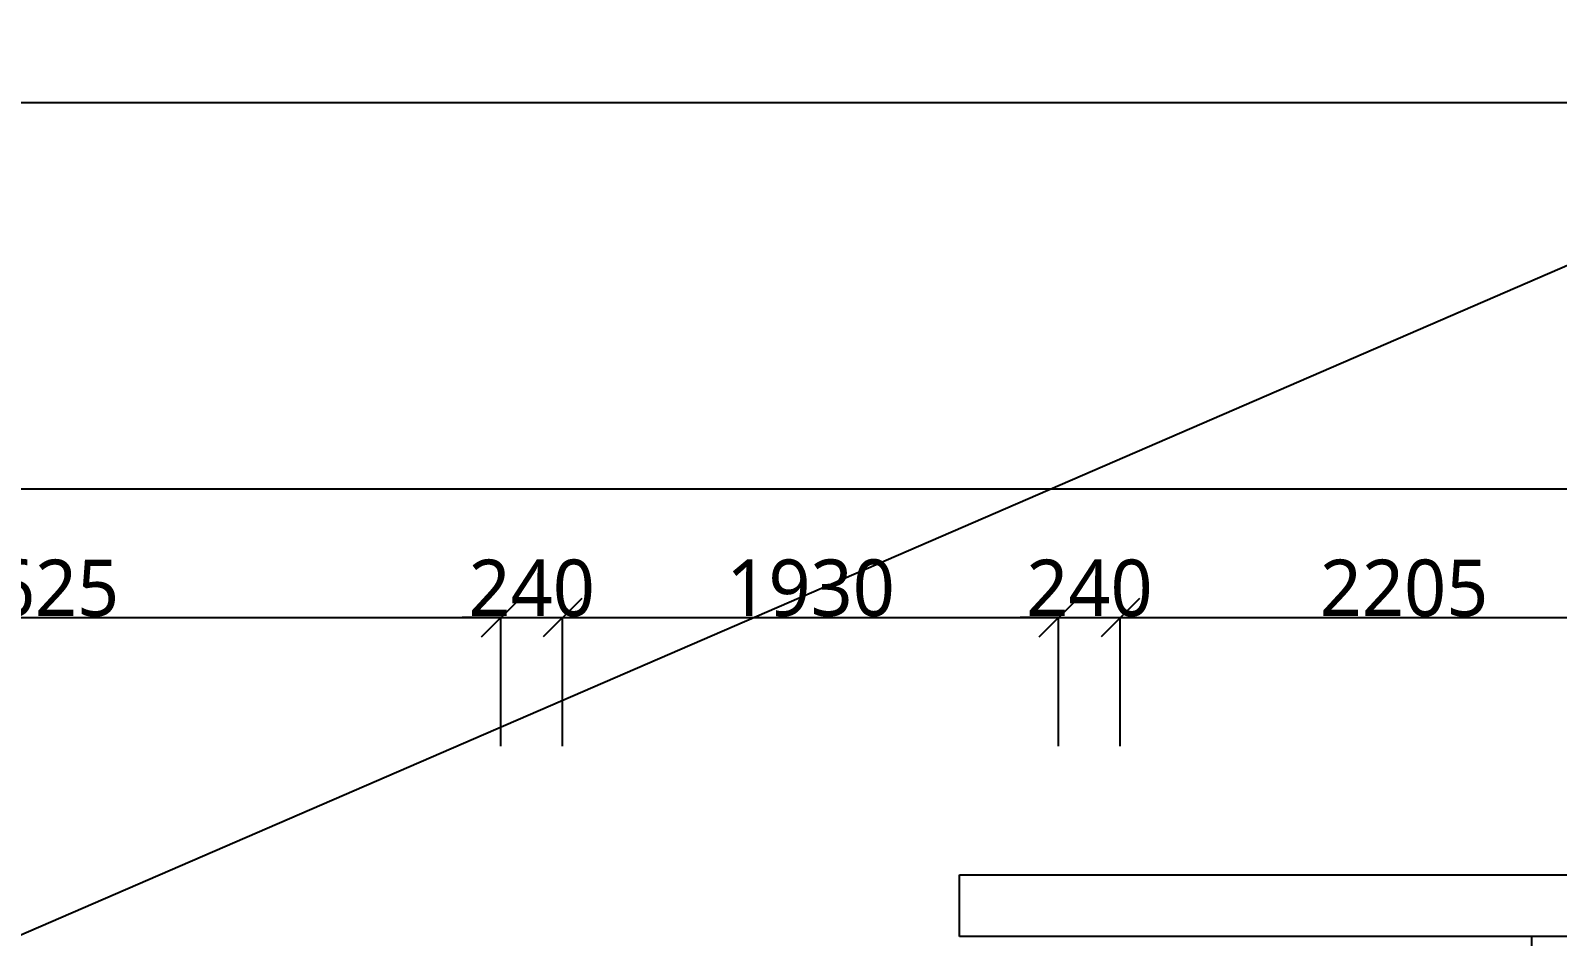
# Model space of a CAD drawing. Header units: millimetres. Extents: x -18923 to 87021, y -73077 to -1985.
# Drawn here: x 13364 to 19302, y -59122 to -55599 of the extents above; entities that cross this region are included whole.
import ezdxf

# ---------------------------------------------------------------- set-up
doc = ezdxf.new("R2010")
doc.units = ezdxf.units.MM
doc.header["$LTSCALE"] = 10
doc.layers.get('Defpoints').update_dxf_attribs({"color": 250})
for name, color, linetype in [('0文字-标注', 7, 'Continuous'), ('1结构-墙体', 7, 'Continuous'), ('1结构-楼梯-梯步', 49, 'Continuous')]:
    doc.layers.add(name, color=color, linetype=linetype)
doc.styles.add('dim_font', font='SIMPLEX.shx', dxfattribs={"width": 0.8})
doc.styles.add('图框－雅黑', font='')
doc.styles.get('图框－雅黑').set_extended_font_data('Microsoft YaHei')
doc.dimstyles.new('1-30', dxfattribs={"dimtxt": 150, "dimasz": 4, "dimexe": 1.5, "dimexo": 0, "dimgap": 0.6, "dimtad": 1, "dimdec": 0, "dimlfac": 30, "dimdsep": 46, "dimtxsty": 'dim_font', "dimblk": 'DOTSMALL', "dimcen": 4, "dimdle": 1.5, "dimclrd": 123, "dimclre": 123, "dimclrt": 256, "dimadec": 0, "dimazin": 0, "dimtfac": 1, "dimtdec": 0, "dimtix": 1, "dimtmove": 2, "dimatfit": 3, "dimldrblk": 'DOTSMALL', "dimfxl": 1.5, "dimarcsym": 0})

# ---------------------------------------------------------------- blocks, each defined once
blk = doc.blocks.new('_OBLIQUE')
at = {"color": 0, "linetype": 'ByBlock'}
blk.add_line((-0.5, -0.5), (0.5, 0.5), dxfattribs=at)
blk = doc.blocks.new('*D153')
at = {"layer": '0文字-标注', "color": 8, "lineweight": -2, "transparency": 16777216}
for p, q in [((11567.2, -57882.4), (15194.2, -57882.4)), ((11568.7, -58382.4), (11568.7, -57881.4)), ((15192.7, -58382.4), (15192.7, -57881.4))]:
    blk.add_line(p, q, dxfattribs=at)
at = {"layer": 'Defpoints', "color": 0, "transparency": 16777216}
for p in [(15192.7, -57882.4), (11568.7, -58382.4), (15192.7, -58382.4)]:
    blk.add_point(p, dxfattribs=at)
at = {"layer": '0文字-标注', "color": 8, "lineweight": -2, "transparency": 16777216, "xscale": 150, "yscale": 150, "zscale": 150, "rotation": 180}
blk.add_blockref('_OBLIQUE', (11568.7, -57882.4), dxfattribs=at)
at = {"layer": '0文字-标注', "color": 8, "lineweight": -2, "transparency": 16777216, "xscale": 150, "yscale": 150, "zscale": 150}
blk.add_blockref('_OBLIQUE', (15192.7, -57882.4), dxfattribs=at)
at = {"layer": '0文字-标注', "color": 255, "transparency": 16777216, "insert": (13380.7, -57768.1), "char_height": 220, "attachment_point": 5, "style": '图框－雅黑'}
blk.add_mtext('3625', dxfattribs=at)
blk = doc.blocks.new('_DotSmall')
at = {"color": 0, "linetype": 'ByBlock', "const_width": 0.5}
blk.add_lwpolyline([(-0.0625, 0, 1), (0.0625, 0, 1)], format="xyb", close=True, dxfattribs=at)
blk = doc.blocks.new('*D154')
at = {"layer": '0文字-标注', "color": 8, "lineweight": -2, "transparency": 16777216}
for p, q in [((15431.2, -57882.4), (17363.2, -57882.4)), ((15432.7, -58382.4), (15432.7, -57881.4)), ((17361.7, -58382.4), (17361.7, -57881.4))]:
    blk.add_line(p, q, dxfattribs=at)
at = {"layer": 'Defpoints', "color": 0, "transparency": 16777216}
for p in [(17361.7, -57882.4), (15432.7, -58382.4), (17361.7, -58382.4)]:
    blk.add_point(p, dxfattribs=at)
at = {"layer": '0文字-标注', "color": 8, "lineweight": -2, "transparency": 16777216, "xscale": 150, "yscale": 150, "zscale": 150, "rotation": 180}
blk.add_blockref('_OBLIQUE', (15432.7, -57882.4), dxfattribs=at)
at = {"layer": '0文字-标注', "color": 8, "lineweight": -2, "transparency": 16777216, "xscale": 150, "yscale": 150, "zscale": 150}
blk.add_blockref('_OBLIQUE', (17361.7, -57882.4), dxfattribs=at)
at = {"layer": '0文字-标注', "color": 255, "transparency": 16777216, "insert": (16397.2, -57767.6), "char_height": 220, "attachment_point": 5, "style": '图框－雅黑'}
blk.add_mtext('1930', dxfattribs=at)
blk = doc.blocks.new('*D155')
at = {"layer": '0文字-标注', "color": 8, "lineweight": -2, "transparency": 16777216}
for p, q in [((17600.2, -57882.4), (19810.2, -57882.4)), ((17601.7, -58382.4), (17601.7, -57881.4)), ((19808.7, -58382.4), (19808.7, -57881.4))]:
    blk.add_line(p, q, dxfattribs=at)
at = {"layer": 'Defpoints', "color": 0, "transparency": 16777216}
for p in [(19808.7, -57882.4), (17601.7, -58382.4), (19808.7, -58382.4)]:
    blk.add_point(p, dxfattribs=at)
at = {"layer": '0文字-标注', "color": 8, "lineweight": -2, "transparency": 16777216, "xscale": 150, "yscale": 150, "zscale": 150, "rotation": 180}
blk.add_blockref('_OBLIQUE', (17601.7, -57882.4), dxfattribs=at)
at = {"layer": '0文字-标注', "color": 8, "lineweight": -2, "transparency": 16777216, "xscale": 150, "yscale": 150, "zscale": 150}
blk.add_blockref('_OBLIQUE', (19808.7, -57882.4), dxfattribs=at)
at = {"layer": '0文字-标注', "color": 255, "transparency": 16777216, "insert": (18705.2, -57768.1), "char_height": 220, "attachment_point": 5, "style": '图框－雅黑'}
blk.add_mtext('2205', dxfattribs=at)
blk = doc.blocks.new('*D159')
at = {"layer": '0文字-标注', "color": 8, "lineweight": -2, "transparency": 16777216}
for p, q in [((31050.2, -57382.4), (11327.2, -57382.4)), ((11328.7, -58382.4), (11328.7, -57381.4)), ((31048.7, -58382.4), (31048.7, -57381.4))]:
    blk.add_line(p, q, dxfattribs=at)
at = {"layer": 'Defpoints', "color": 0, "transparency": 16777216}
for p in [(11328.7, -57382.4), (11328.7, -58382.4), (31048.7, -58382.4)]:
    blk.add_point(p, dxfattribs=at)
at = {"layer": '0文字-标注', "color": 8, "lineweight": -2, "transparency": 16777216, "xscale": 150, "yscale": 150, "zscale": 150, "rotation": 180}
blk.add_blockref('_OBLIQUE', (11328.7, -57382.4), dxfattribs=at)
at = {"layer": '0文字-标注', "color": 8, "lineweight": -2, "transparency": 16777216, "xscale": 150, "yscale": 150, "zscale": 150}
blk.add_blockref('_OBLIQUE', (31048.7, -57382.4), dxfattribs=at)
at = {"layer": '0文字-标注', "color": 255, "transparency": 16777216, "insert": (21188.7, -57267.6), "char_height": 220, "attachment_point": 5, "style": '图框－雅黑'}
blk.add_mtext('19720', dxfattribs=at)
blk = doc.blocks.new('*D164')
at = {"layer": '0文字-标注', "color": 8, "lineweight": -2, "transparency": 16777216}
for p, q in [((15192.7, -57882.4), (15042.7, -57882.4)), ((15192.7, -58382.4), (15192.7, -57881.4)), ((15192.7, -57882.4), (15432.7, -57882.4)), ((15432.7, -58382.4), (15432.7, -57881.4)), ((15432.7, -57882.4), (15582.7, -57882.4))]:
    blk.add_line(p, q, dxfattribs=at)
at = {"layer": 'Defpoints', "color": 0, "transparency": 16777216}
for p in [(15432.7, -57882.4), (15192.7, -58382.4), (15432.7, -58382.4)]:
    blk.add_point(p, dxfattribs=at)
at = {"layer": '0文字-标注', "color": 8, "lineweight": -2, "transparency": 16777216, "xscale": 150, "yscale": 150, "zscale": 150}
blk.add_blockref('_OBLIQUE', (15192.7, -57882.4), dxfattribs=at)
at = {"layer": '0文字-标注', "color": 8, "lineweight": -2, "transparency": 16777216, "xscale": 150, "yscale": 150, "zscale": 150, "rotation": 180}
blk.add_blockref('_OBLIQUE', (15432.7, -57882.4), dxfattribs=at)
at = {"layer": '0文字-标注', "color": 255, "transparency": 16777216, "insert": (15312.7, -57768.1), "char_height": 220, "attachment_point": 5, "style": '图框－雅黑'}
blk.add_mtext('240', dxfattribs=at)
blk = doc.blocks.new('*D165')
at = {"layer": '0文字-标注', "color": 8, "lineweight": -2, "transparency": 16777216}
for p, q in [((17361.7, -57882.4), (17211.7, -57882.4)), ((17361.7, -58382.4), (17361.7, -57881.4)), ((17361.7, -57882.4), (17601.7, -57882.4)), ((17601.7, -58382.4), (17601.7, -57881.4)), ((17601.7, -57882.4), (17751.7, -57882.4))]:
    blk.add_line(p, q, dxfattribs=at)
at = {"layer": 'Defpoints', "color": 0, "transparency": 16777216}
for p in [(17601.7, -57882.4), (17361.7, -58382.4), (17601.7, -58382.4)]:
    blk.add_point(p, dxfattribs=at)
at = {"layer": '0文字-标注', "color": 8, "lineweight": -2, "transparency": 16777216, "xscale": 150, "yscale": 150, "zscale": 150}
blk.add_blockref('_OBLIQUE', (17361.7, -57882.4), dxfattribs=at)
at = {"layer": '0文字-标注', "color": 8, "lineweight": -2, "transparency": 16777216, "xscale": 150, "yscale": 150, "zscale": 150, "rotation": 180}
blk.add_blockref('_OBLIQUE', (17601.7, -57882.4), dxfattribs=at)
at = {"layer": '0文字-标注', "color": 255, "transparency": 16777216, "insert": (17481.7, -57768.1), "char_height": 220, "attachment_point": 5, "style": '图框－雅黑'}
blk.add_mtext('240', dxfattribs=at)

msp = doc.modelspace()

# ---------------------------------------------------------------- linework, layer by layer
at = {"layer": '1结构-墙体'}
for p, q in [((16976.9, -58882.4), (29582.7, -58882.4)), ((16976.9, -59122.4), (16976.9, -58882.4)), ((21922.7, -59122.4), (16976.9, -59122.4)), ((19201.7, -59492.4), (19201.7, -59122.4))]:
    msp.add_line(p, q, dxfattribs=at)
at = {"layer": '1结构-楼梯-梯步'}
msp.add_line((60534.7, -38680.5), (-18923.3, -73076.9), dxfattribs=at)
at = {"layer": 'Defpoints', "color": 1}
for points in [[(34048.7, -51551.2), (7562.7, -51551.2), (7562.7, -55878.7), (34048.7, -55878.7)], [(7562.7, -55878.7), (34048.7, -55878.7), (34048.7, -68749.4), (7562.7, -68749.4)]]:
    msp.add_lwpolyline(points, close=True, dxfattribs=at)

# ---------------------------------------------------------------- dimensions: what is measured, and where the dimension line sits
at = {"layer": '0文字-标注'}
for base, p1, p2, picture, middle in [((11328.7, -57382.4), (31048.7, -58382.4), (11328.7, -58382.4), '*D159', (21188.7, -57267.6)), ((15192.7, -57882.4), (11568.7, -58382.4), (15192.7, -58382.4), '*D153', (13380.7, -57768.1)), ((15432.7, -57882.4), (15192.7, -58382.4), (15432.7, -58382.4), '*D164', (15312.7, -57768.1)), ((17361.7, -57882.4), (15432.7, -58382.4), (17361.7, -58382.4), '*D154', (16397.2, -57767.6)), ((17601.7, -57882.4), (17361.7, -58382.4), (17601.7, -58382.4), '*D165', (17481.7, -57768.1)), ((19808.7, -57882.4), (17601.7, -58382.4), (19808.7, -58382.4), '*D155', (18705.2, -57768.1))]:
    dim = msp.add_linear_dim(base=base, p1=p1, p2=p2, dimstyle='1-30', override={"dimtxt": 220, "dimasz": 150, "dimexe": 1, "dimlfac": 1, "dimrnd": 5, "dimtxsty": '图框－雅黑', "dimblk1": 'OBLIQUE', "dimblk2": 'OBLIQUE', "dimsah": 1, "dimclrd": 8, "dimclre": 8, "dimclrt": 255}, dxfattribs=at)
    dim.commit()
    dim.dimension.update_dxf_attribs({"geometry": picture, "text_midpoint": middle})

doc.saveas('drawing.dxf')
